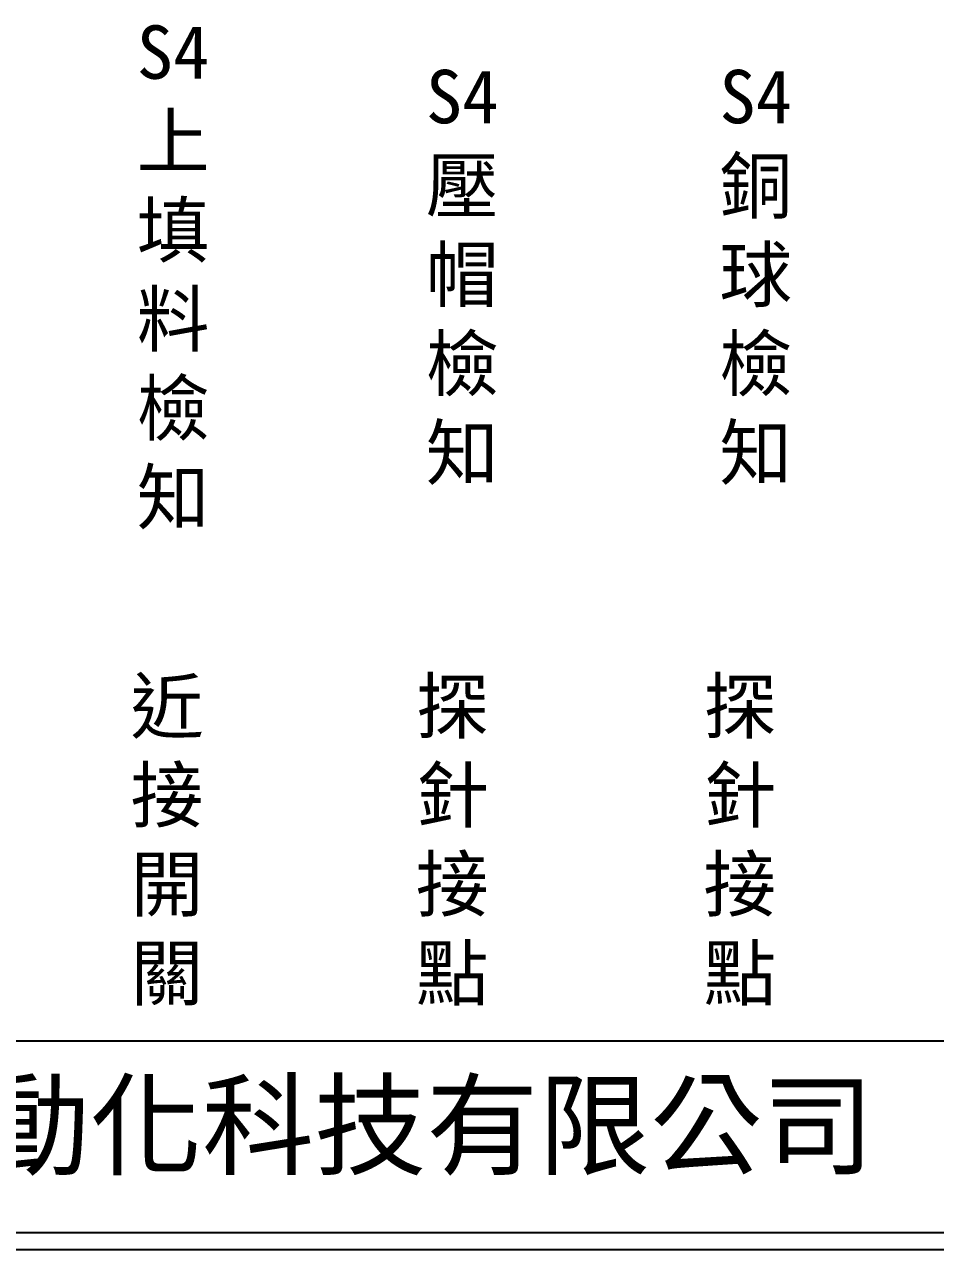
# Model space of a CAD drawing. Extents: x 325 to 612, y 3 to 207.
# Drawn here: x 391.9 to 458.4, y 3 to 92.5 of the extents above; entities that cross this region are included whole.
import ezdxf

# ---------------------------------------------------------------- set-up
doc = ezdxf.new("R2010")
doc.units = 0
doc.layers.add('圖框層', color=7, linetype='CONTINUOUS')
doc.layers.add('標尺寸層', color=3, linetype='CONTINUOUS')
doc.styles.add('CNS', font='romanc.shx', dxfattribs={"bigfont": 'chineset.shx'})
doc.styles.add('STSL', font='KAIU.TTF')

msp = doc.modelspace()

# ---------------------------------------------------------------- linework, layer by layer
at = {"layer": '圖框層', "color": 7}
for p, q in [((326.569, 18.25), (611.07, 18.25)), ((326.569, 4.25), (611.07, 4.25)), ((325.319, 3), (612.319, 3))]:
    msp.add_line(p, q, dxfattribs=at)

# ---------------------------------------------------------------- texts
at = {"layer": '圖框層', "color": 4, "style": 'STSL'}
msp.add_text('泓陞自動化科技有限公司', height=6, dxfattribs=at).set_placement((363.923, 9.076))
at = {"layer": '標尺寸層', "color": 7, "char_height": 3.9, "width": 4.96081, "attachment_point": 5, "style": 'CNS'}
for s, insert in [('{\\fDFKai-SB|b0|i0|c136|p65;S4\\P上填料檢知}', (402.723, 74)), ('{\\fDFKai-SB|b0|i0|c136|p65;S4\\P壓帽檢知}', (423.846, 74)), ('{\\fDFKai-SB|b0|i0|c136|p65;S4\\P銅球檢知}', (445.283, 74)), ('{\\fDFKai-SB|b0|i0|c136|p65;近接開關}', (402.274, 32.72)), ('{\\fDFKai-SB|b0|i0|c136|p65;探針接點}', (423.111, 32.72)), ('{\\fDFKai-SB|b0|i0|c136|p65;探針接點}', (444.121, 32.72))]:
    msp.add_mtext(s, dxfattribs=dict(at, insert=insert))

doc.saveas('drawing.dxf')
